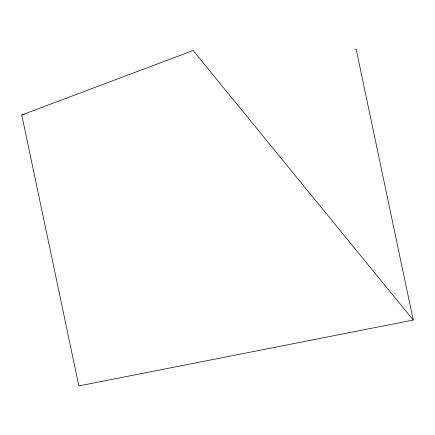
<?xml version="1.0" encoding="UTF-8"?>
<svg xmlns="http://www.w3.org/2000/svg" width="435" height="435" viewBox="0 0 435 435"><rect width="100%" height="100%" fill="white"/><g stroke="black" fill="none" stroke-linecap="round" stroke-linejoin="round"><path stroke-width="0.65" d="M21.75 114.943L193.14 50.52L413.25 320.057L78.871 385.916L21.75 114.943L24.414 114.416M354.797 49.351L356.129 49.084L413.25 320.057"/></g></svg>
